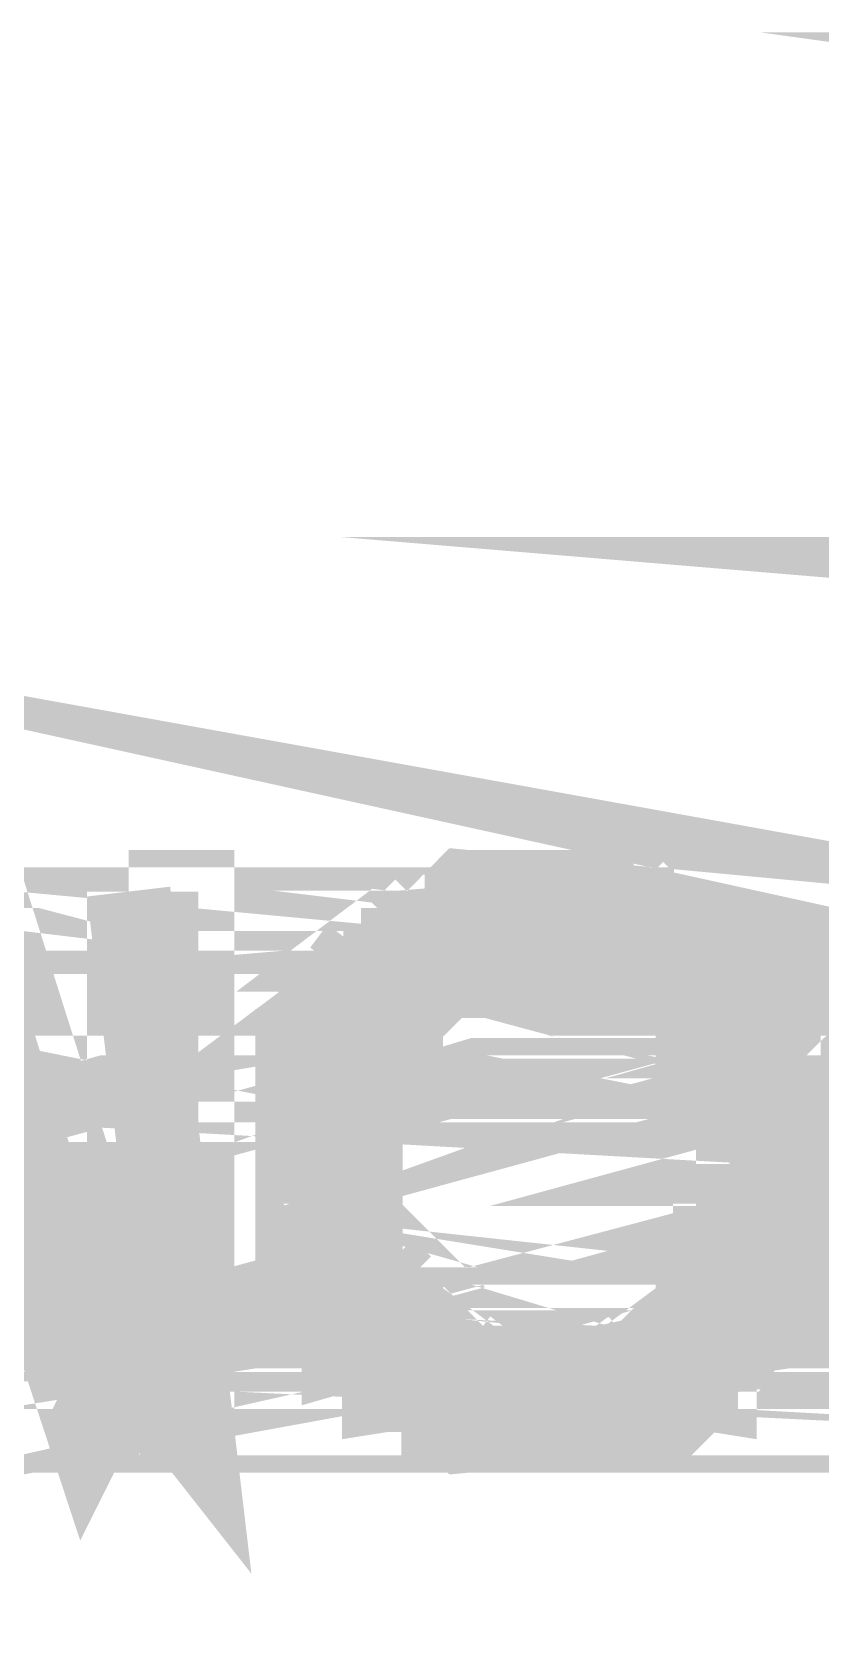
# Model space of a CAD drawing. Header units: inches. Extents: x -524 to 1067, y -71 to 1110.
# Drawn here: x 671.82 to 680.57, y 239.27 to 257.15 of the extents above; entities that cross this region are included whole.
import ezdxf

# ---------------------------------------------------------------- set-up
doc = ezdxf.new("R2010")
doc.units = ezdxf.units.IN
doc.header["$MEASUREMENT"] = 0
doc.layers.add('H', color=7, linetype='Continuous')
doc.layers.add('P', color=7, linetype='Continuous')

msp = doc.modelspace()

# ---------------------------------------------------------------- hatches: boundary and pattern name
at = {"layer": 'H', "linetype": 'Continuous'}
for points in [[(671.0877572558857, 245.7393530290453), (671.0877572558857, 246.1882830892585), (670.8322686037316, 246.4474215793002), (670.8322686037316, 246.6408629873594), (671.3468957459272, 247.6080700276558), (672.9564742544958, 242.5201960119079), (672.5075441942829, 241.5529889716114), (671.0877572558857, 245.7393530290453)], [(672.5075441942829, 241.5529889716114), (672.9564742544958, 242.5201960119079), (672.9564742544958, 247.6080700276558), (673.6645428047507, 241.5529889716114), (672.5075441942829, 241.5529889716114)], [(673.6645428047507, 241.5529889716114), (672.9564742544958, 247.6080700276558), (673.6645428047507, 247.6080700276558), (673.6645428047507, 241.5529889716114)], [(676.4347697616752, 247.3489315376142), (676.6245613318465, 247.6080700276558), (678.4932783304571, 247.6080700276558), (678.7524168204986, 247.3489315376142), (676.4347697616752, 247.3489315376142)], [(675.9821898635741, 247.155490129555), (676.1756312716336, 247.3489315376142), (678.9422083906702, 247.3489315376142), (679.2013468807118, 247.155490129555), (675.9821898635741, 247.155490129555)], [(675.533259803361, 246.9000014774012), (675.7230513735326, 247.155490129555), (677.591768372143, 247.155490129555), (677.3326298821012, 246.9000014774012), (675.533259803361, 246.9000014774012)], [(677.8509068621845, 246.9000014774012), (677.591768372143, 247.155490129555), (679.4604853707535, 246.9000014774012), (677.8509068621845, 246.9000014774012)], [(679.4604853707535, 246.9000014774012), (677.591768372143, 247.155490129555), (679.4604853707535, 247.155490129555), (679.4604853707535, 246.9000014774012)], [(675.2741213133195, 246.4474215793002), (675.2741213133195, 246.6408629873594), (675.533259803361, 246.9000014774012), (676.6245613318465, 246.9000014774012), (676.4347697616752, 246.6408629873594), (675.2741213133195, 246.4474215793002)], [(678.9422083906702, 246.4474215793002), (678.5589754124394, 246.8343043954187), (678.2998369223978, 246.9000014774012), (678.4932783304571, 246.9000014774012), (679.6502769409249, 246.6408629873594), (679.9094154309666, 246.6408629873594), (679.9094154309666, 246.4474215793002), (678.9422083906702, 246.4474215793002)], [(679.6502769409249, 246.6408629873594), (678.2998369223978, 246.9000014774012), (679.6502769409249, 246.9000014774012), (679.6502769409249, 246.6408629873594)], [(675.2741213133195, 246.4474215793002), (676.4347697616752, 246.6408629873594), (676.1756312716336, 246.4474215793002), (675.2741213133195, 246.4474215793002)], [(675.0149828232777, 246.1882830892585), (675.2741213133195, 246.4474215793002), (676.1756312716336, 246.4474215793002), (675.9821898635741, 246.1882830892585), (675.0149828232777, 246.1882830892585)], [(679.2013468807118, 246.1882830892585), (678.9422083906702, 246.4474215793002), (679.9094154309666, 246.4474215793002), (679.2013468807118, 246.1882830892585)], [(679.2013468807118, 246.1882830892585), (679.9094154309666, 246.4474215793002), (680.1685539210082, 246.1882830892585), (679.2013468807118, 246.1882830892585)], [(675.0149828232777, 245.9984915190871), (675.0149828232777, 246.1882830892585), (675.9821898635741, 246.1882830892585), (675.9821898635741, 245.9984915190871), (675.7230513735326, 245.9984915190871), (675.7230513735326, 245.4802145390038), (675.533259803361, 245.2904229688323), (675.533259803361, 243.8706360304349), (675.7230513735326, 243.6808444602636), (674.8251912531066, 243.4217059702218), (674.8251912531066, 245.7393530290453), (675.0149828232777, 245.9984915190871)], [(680.3583454911795, 245.7393530290453), (679.4604853707535, 245.9984915190871), (679.2013468807118, 245.9984915190871), (679.2013468807118, 246.1882830892585), (680.1685539210082, 246.1882830892585), (680.1685539210082, 245.9984915190871), (680.3583454911795, 245.7393530290453)], [(679.4604853707535, 245.4802145390038), (679.4604853707535, 245.9984915190871), (680.3583454911795, 245.7393530290453), (680.3583454911795, 245.2904229688323), (679.6502769409249, 245.0312844787908), (679.6502769409249, 245.2904229688323), (679.4604853707535, 245.4802145390038)], [(679.6502769409249, 243.8706360304349), (679.6502769409249, 245.0312844787908), (680.3583454911795, 245.2904229688323), (680.3583454911795, 243.4217059702218), (680.1685539210082, 243.4217059702218), (680.1685539210082, 242.9727759100088), (679.9094154309666, 242.7136374199671), (679.2013468807118, 242.9727759100088), (679.2013468807118, 243.2282645621626), (679.4604853707535, 243.2282645621626), (679.4604853707535, 243.8706360304349), (679.6502769409249, 243.8706360304349)], [(675.0149828232777, 243.2282645621626), (674.8251912531066, 243.4217059702218), (675.7230513735326, 243.6808444602636), (675.7230513735326, 243.4217059702218), (675.9821898635741, 243.2282645621626), (675.9821898635741, 242.9727759100088), (675.0149828232777, 243.2282645621626)], [(675.0149828232777, 242.9727759100088), (675.0149828232777, 243.2282645621626), (675.9821898635741, 242.9727759100088), (675.0149828232777, 242.9727759100088)], [(675.2741213133195, 242.7136374199671), (675.0149828232777, 242.9727759100088), (675.9821898635741, 242.9727759100088), (676.1756312716336, 242.7136374199671), (675.2741213133195, 242.5201960119079), (675.2741213133195, 242.7136374199671)], [(678.7524168204986, 242.5201960119079), (679.2013468807118, 242.9727759100088), (679.9094154309666, 242.7136374199671), (679.6502769409249, 242.5201960119079), (678.7524168204986, 242.5201960119079)], [(675.533259803361, 242.264707359754), (675.533259803361, 242.5201960119079), (675.2741213133195, 242.5201960119079), (676.1756312716336, 242.7136374199671), (676.4347697616752, 242.5201960119079), (676.6245613318465, 242.5201960119079), (675.533259803361, 242.264707359754)], [(675.533259803361, 242.264707359754), (676.6245613318465, 242.5201960119079), (676.8836998218883, 242.264707359754), (675.533259803361, 242.264707359754)], [(678.2998369223978, 242.264707359754), (679.6502769409249, 242.5201960119079), (679.6502769409249, 242.264707359754), (678.2998369223978, 242.264707359754)], [(678.2998369223978, 242.264707359754), (678.4932783304571, 242.5201960119079), (679.6502769409249, 242.5201960119079), (678.2998369223978, 242.264707359754)], [(675.9821898635741, 241.8121274616531), (675.9821898635741, 242.0055688697124), (675.7230513735326, 242.0055688697124), (677.591768372143, 242.264707359754), (679.4604853707535, 242.0055688697124), (679.2013468807118, 242.0055688697124), (678.9422083906702, 241.8121274616531), (675.9821898635741, 241.8121274616531)], [(675.7230513735326, 242.0055688697124), (675.7230513735326, 242.264707359754), (677.591768372143, 242.264707359754), (675.7230513735326, 242.0055688697124)], [(679.4604853707535, 242.0055688697124), (677.591768372143, 242.264707359754), (677.8509068621845, 242.264707359754), (679.4604853707535, 242.0055688697124)], [(679.4604853707535, 242.0055688697124), (677.8509068621845, 242.264707359754), (679.4604853707535, 242.264707359754), (679.4604853707535, 242.0055688697124)], [(676.6245613318465, 241.5529889716114), (676.4347697616752, 241.8121274616531), (678.7524168204986, 241.8121274616531), (678.4932783304571, 241.5529889716114), (676.6245613318465, 241.5529889716114)]]:
    msp.add_hatch(color=256, dxfattribs=at).paths.add_polyline_path(points)

# ---------------------------------------------------------------- linework, layer by layer
at = {"layer": 'P', "const_width": 0.927058823529412}
for points in [[(688.4719351160059, 256.6852168548908), (686.6032181173955, 256.6852168548908), (688.4719351160059, 256.4260783648491), (688.4719351160059, 256.6852168548908)], [(688.920865176219, 251.0827156969473), (686.3477294652416, 251.0827156969473), (688.6653765240651, 250.8892742888879)], [(672.4418471123006, 241.6186860535939), (672.8907771725135, 242.5201960119079), (671.0877572558857, 245.7393530290454), (672.4418471123006, 241.6186860535939)], [(671.0877572558857, 245.7393530290454), (671.2811986639449, 247.6080700276558), (672.8907771725135, 242.5201960119079)], [(690.7895821748293, 245.0969815607731), (689.37344507432, 244.8378430707314), (690.5304436847878, 245.0969815607731), (690.7895821748293, 245.0969815607731)], [(676.6245613318465, 247.6080700276558), (678.6867197385163, 247.4146286195966), (676.4347697616752, 247.4146286195966), (676.6245613318465, 247.6080700276558)], [(672.8907771725135, 247.6080700276558), (672.8907771725135, 242.5201960119079)], [(672.8907771725135, 242.5201960119079), (673.5988457227684, 241.6186860535939), (672.8907771725135, 247.6080700276558)], [(673.5988457227684, 241.6186860535939), (672.8907771725135, 247.6080700276558)], [(672.8907771725135, 247.6080700276558), (673.5988457227684, 247.6080700276558), (673.5988457227684, 241.6186860535939)], [(683.128572448104, 247.6080700276558), (685.1870810168859, 247.4146286195966), (682.8694339580622, 247.4146286195966), (683.128572448104, 247.6080700276558)], [(676.8836998218883, 247.6080700276558), (678.4932783304571, 247.6080700276558), (676.6245613318465, 247.6080700276558), (676.8836998218883, 247.6080700276558)], [(678.4932783304571, 247.6080700276558), (676.6245613318465, 247.6080700276558), (678.4932783304571, 247.6080700276558), (678.4932783304571, 247.6080700276558), (676.6245613318465, 247.6080700276558), (678.4932783304571, 247.6080700276558)], [(676.6245613318465, 247.6080700276558), (676.6245613318465, 247.6080700276558), (678.4932783304571, 247.6080700276558)], [(676.6245613318465, 247.6080700276558), (678.6867197385163, 247.4146286195966), (678.4932783304571, 247.6080700276558)], [(677.0771412299475, 247.6080700276558), (678.2341398404153, 247.6080700276558), (676.8836998218883, 247.6080700276558), (677.0771412299475, 247.6080700276558)], [(678.2341398404153, 247.6080700276558), (676.8836998218883, 247.6080700276558), (678.4932783304571, 247.6080700276558), (678.2341398404153, 247.6080700276558)], [(677.7852097802024, 247.6080700276558), (677.0771412299475, 247.6080700276558), (677.3326298821012, 247.6080700276558)], [(677.7852097802024, 247.6080700276558), (677.0771412299475, 247.6080700276558), (678.0406984323561, 247.6080700276558), (677.7852097802024, 247.6080700276558)], [(677.0771412299475, 247.6080700276558), (678.0406984323561, 247.6080700276558), (677.0771412299475, 247.6080700276558), (677.0771412299475, 247.6080700276558), (678.0406984323561, 247.6080700276558)], [(677.0771412299475, 247.6080700276558), (678.2341398404153, 247.6080700276558), (678.0406984323561, 247.6080700276558)], [(677.591768372143, 247.6080700276558), (677.7852097802024, 247.6080700276558), (677.591768372143, 247.6080700276558), (677.3326298821012, 247.6080700276558), (677.591768372143, 247.6080700276558)], [(677.7852097802024, 247.6080700276558), (677.3326298821012, 247.6080700276558), (677.7852097802024, 247.6080700276558), (677.7852097802024, 247.6080700276558), (677.3326298821012, 247.6080700276558)], [(678.9422083906702, 247.4146286195966), (675.9164927815918, 247.155490129555), (679.2013468807118, 247.155490129555)], [(676.1756312716336, 247.4146286195966), (678.9422083906702, 247.4146286195966), (676.1756312716336, 247.4146286195966), (678.9422083906702, 247.4146286195966), (675.9164927815918, 247.155490129555)], [(685.4462195069277, 247.4146286195966), (682.4205038978494, 247.155490129555), (685.639660914987, 247.155490129555), (685.4462195069277, 247.4146286195966)], [(682.675992550003, 247.4146286195966), (685.4462195069277, 247.4146286195966), (682.4205038978494, 247.155490129555), (682.675992550003, 247.4146286195966)], [(675.9164927815918, 247.155490129555), (676.1756312716336, 247.4146286195966)], [(676.1756312716336, 247.4146286195966), (678.9422083906702, 247.4146286195966), (676.1756312716336, 247.4146286195966), (678.9422083906702, 247.4146286195966), (678.9422083906702, 247.4146286195966), (676.1756312716336, 247.4146286195966)], [(678.6867197385163, 247.4146286195966), (676.1756312716336, 247.4146286195966)], [(676.1756312716336, 247.4146286195966), (676.4347697616752, 247.4146286195966)], [(678.6867197385163, 247.4146286195966), (676.1756312716336, 247.4146286195966)], [(676.1756312716336, 247.4146286195966), (678.9422083906702, 247.4146286195966), (678.6867197385163, 247.4146286195966)], [(678.6867197385163, 247.4146286195966), (676.4347697616752, 247.4146286195966), (678.6867197385163, 247.4146286195966), (678.6867197385163, 247.4146286195966), (676.4347697616752, 247.4146286195966)], [(679.2013468807118, 247.155490129555), (678.9422083906702, 247.4146286195966)], [(677.3326298821012, 246.9620487214957), (675.7230513735326, 247.155490129555), (675.4675627213787, 246.9620487214957), (677.3326298821012, 246.9620487214957)], [(684.0300824064179, 247.155490129555), (683.8366409983587, 246.9620487214957), (682.2270624897901, 247.155490129555), (684.0300824064179, 247.155490129555)], [(677.591768372143, 247.155490129555), (675.7230513735326, 247.155490129555)], [(675.7230513735326, 247.155490129555), (677.591768372143, 247.155490129555)], [(677.591768372143, 247.155490129555), (675.7230513735326, 247.155490129555)], [(675.7230513735326, 247.155490129555), (679.394788288771, 247.155490129555)], [(679.2013468807118, 247.155490129555), (675.7230513735326, 247.155490129555), (679.2013468807118, 247.155490129555)], [(679.394788288771, 247.155490129555), (675.7230513735326, 247.155490129555), (675.7230513735326, 247.155490129555)], [(675.7230513735326, 247.155490129555), (679.394788288771, 247.155490129555)], [(675.9164927815918, 247.155490129555), (679.2013468807118, 247.155490129555), (675.7230513735326, 247.155490129555), (675.9164927815918, 247.155490129555)], [(677.591768372143, 247.155490129555), (677.3326298821012, 246.9620487214957), (675.7230513735326, 247.155490129555)], [(675.7230513735326, 247.155490129555), (677.591768372143, 247.155490129555)], [(677.591768372143, 247.155490129555), (677.7852097802024, 246.9620487214957), (679.394788288771, 246.9620487214957)], [(679.394788288771, 246.9620487214957), (677.591768372143, 247.155490129555)], [(679.394788288771, 247.155490129555), (677.591768372143, 247.155490129555)], [(679.394788288771, 247.155490129555), (677.591768372143, 247.155490129555)], [(677.591768372143, 247.155490129555), (679.394788288771, 246.9620487214957)], [(679.394788288771, 246.9620487214957), (679.394788288771, 247.155490129555)], [(676.6245613318465, 246.9620487214957), (675.4675627213787, 246.9620487214957), (676.6245613318465, 246.9620487214957), (675.4675627213787, 246.9620487214957), (676.4347697616752, 246.7065600693419)], [(675.4675627213787, 246.9620487214957), (676.4347697616752, 246.7065600693419), (675.2741213133195, 246.7065600693419)], [(675.2741213133195, 246.7065600693419), (675.4675627213787, 246.9620487214957)], [(676.8836998218883, 246.9620487214957), (675.4675627213787, 246.9620487214957), (676.8836998218883, 246.9620487214957)], [(676.6245613318465, 246.9620487214957), (675.4675627213787, 246.9620487214957), (675.4675627213787, 246.9620487214957), (676.6245613318465, 246.9620487214957)], [(676.8836998218883, 246.9620487214957), (675.4675627213787, 246.9620487214957), (677.0771412299475, 246.9620487214957), (676.8836998218883, 246.9620487214957)], [(675.4675627213787, 246.9620487214957), (677.0771412299475, 246.9620487214957), (677.0771412299475, 246.9620487214957)], [(677.0771412299475, 246.9620487214957), (675.4675627213787, 246.9620487214957)], [(677.3326298821012, 246.9620487214957), (675.4675627213787, 246.9620487214957), (677.3326298821012, 246.9620487214957)], [(678.6867197385163, 246.7065600693419), (679.6502769409249, 246.7065600693419), (678.4932783304571, 246.9620487214957)], [(676.4347697616752, 246.7065600693419), (676.6245613318465, 246.9620487214957)], [(677.7852097802024, 246.9620487214957), (679.394788288771, 246.9620487214957), (677.7852097802024, 246.9620487214957), (679.394788288771, 246.9620487214957), (678.0406984323561, 246.9620487214957), (677.7852097802024, 246.9620487214957)], [(678.0406984323561, 246.9620487214957), (679.6502769409249, 246.9620487214957)], [(679.6502769409249, 246.9620487214957), (678.0406984323561, 246.9620487214957)], [(679.394788288771, 246.9620487214957), (678.0406984323561, 246.9620487214957), (679.6502769409249, 246.9620487214957), (679.394788288771, 246.9620487214957)], [(679.6502769409249, 246.7065600693419), (678.4932783304571, 246.9620487214957), (678.2341398404153, 246.9620487214957)], [(678.2341398404153, 246.9620487214957), (679.6502769409249, 246.7065600693419)], [(678.2341398404153, 246.9620487214957), (679.6502769409249, 246.9620487214957), (678.2341398404153, 246.9620487214957), (678.2341398404153, 246.9620487214957), (679.6502769409249, 246.9620487214957)], [(678.2341398404153, 246.9620487214957), (679.6502769409249, 246.7065600693419)], [(678.4932783304571, 246.9620487214957), (678.6867197385163, 246.7065600693419)], [(683.128572448104, 246.9620487214957), (681.9679239997486, 246.9620487214957), (683.128572448104, 246.9620487214957), (681.9679239997486, 246.9620487214957), (682.8694339580622, 246.7065600693419)], [(679.6502769409249, 246.7065600693419), (679.6502769409249, 246.9620487214957)], [(681.9679239997486, 246.9620487214957), (682.8694339580622, 246.7065600693419), (681.7124353475945, 246.7065600693419), (681.9679239997486, 246.9620487214957)], [(686.1542880571824, 246.7065600693419), (684.9936396088265, 246.9620487214957), (684.7381509566728, 246.9620487214957), (686.1542880571824, 246.7065600693419)], [(676.4347697616752, 246.7065600693419), (676.1756312716336, 246.4474215793002), (675.2741213133195, 246.4474215793002)], [(675.2741213133195, 246.4474215793002), (676.4347697616752, 246.7065600693419)], [(676.4347697616752, 246.7065600693419), (675.2741213133195, 246.7065600693419), (676.4347697616752, 246.7065600693419), (676.4347697616752, 246.7065600693419), (675.2741213133195, 246.7065600693419)], [(676.4347697616752, 246.7065600693419), (675.2741213133195, 246.4474215793002)], [(675.2741213133195, 246.4474215793002), (675.2741213133195, 246.7065600693419)], [(679.8437183489843, 246.4474215793002), (678.6867197385163, 246.7065600693419)], [(678.6867197385163, 246.7065600693419), (678.9422083906702, 246.4474215793002)], [(679.8437183489843, 246.4474215793002), (678.6867197385163, 246.7065600693419)], [(678.6867197385163, 246.7065600693419), (679.8437183489843, 246.7065600693419), (679.8437183489843, 246.4474215793002)], [(678.6867197385163, 246.7065600693419), (679.8437183489843, 246.7065600693419), (678.6867197385163, 246.7065600693419), (678.6867197385163, 246.7065600693419), (679.8437183489843, 246.7065600693419)], [(678.6867197385163, 246.7065600693419), (679.6502769409249, 246.7065600693419), (679.8437183489843, 246.7065600693419)], [(676.1756312716336, 246.4474215793002), (675.0149828232777, 246.2539801712409), (675.2741213133195, 246.4474215793002)], [(676.1756312716336, 246.4474215793002), (675.0149828232777, 246.2539801712409)], [(676.1756312716336, 246.4474215793002), (675.2741213133195, 246.4474215793002), (676.1756312716336, 246.4474215793002), (675.2741213133195, 246.4474215793002), (676.1756312716336, 246.4474215793002), (676.1756312716336, 246.4474215793002), (675.2741213133195, 246.4474215793002)], [(676.1756312716336, 246.4474215793002), (675.2741213133195, 246.4474215793002), (675.2741213133195, 246.4474215793002), (676.1756312716336, 246.4474215793002)], [(675.9164927815918, 246.2539801712409), (676.1756312716336, 246.4474215793002)], [(680.1028568390259, 246.2539801712409), (679.2013468807118, 246.2539801712409), (679.8437183489843, 246.4474215793002)], [(678.9422083906702, 246.4474215793002), (679.8437183489843, 246.4474215793002), (678.9422083906702, 246.4474215793002), (679.8437183489843, 246.4474215793002), (679.2013468807118, 246.2539801712409)], [(679.2013468807118, 246.2539801712409), (678.9422083906702, 246.4474215793002)], [(678.9422083906702, 246.4474215793002), (679.8437183489843, 246.4474215793002), (678.9422083906702, 246.4474215793002), (679.8437183489843, 246.4474215793002), (679.8437183489843, 246.4474215793002), (678.9422083906702, 246.4474215793002)], [(678.9422083906702, 246.4474215793002), (679.8437183489843, 246.4474215793002)], [(679.8437183489843, 246.4474215793002), (680.1028568390259, 246.2539801712409)], [(675.9164927815918, 246.2539801712409), (675.0149828232777, 245.9984915190871), (675.9164927815918, 245.9984915190871), (675.9164927815918, 246.2539801712409)], [(675.0149828232777, 246.2539801712409), (675.9164927815918, 246.2539801712409), (675.0149828232777, 246.2539801712409), (675.9164927815918, 246.2539801712409), (675.0149828232777, 245.9984915190871), (675.0149828232777, 246.2539801712409)], [(675.0149828232777, 246.2539801712409), (675.9164927815918, 246.2539801712409)], [(675.0149828232777, 246.2539801712409), (675.9164927815918, 246.2539801712409), (675.9164927815918, 246.2539801712409), (675.0149828232777, 246.2539801712409)], [(680.1028568390259, 246.2539801712409), (679.2013468807118, 246.2539801712409), (680.1028568390259, 246.2539801712409), (679.2013468807118, 246.2539801712409), (680.1028568390259, 245.9984915190871), (680.1028568390259, 246.2539801712409)], [(679.2013468807118, 246.2539801712409), (680.1028568390259, 245.9984915190871), (679.2013468807118, 245.9984915190871), (679.2013468807118, 246.2539801712409)], [(682.4205038978494, 246.2539801712409), (681.5189939395352, 245.9984915190871), (682.4205038978494, 245.9984915190871), (682.4205038978494, 246.2539801712409)], [(680.1028568390259, 246.2539801712409), (679.2013468807118, 246.2539801712409), (679.2013468807118, 246.2539801712409), (680.1028568390259, 246.2539801712409)], [(681.5189939395352, 246.2539801712409), (682.4205038978494, 246.2539801712409), (681.5189939395352, 246.2539801712409), (682.4205038978494, 246.2539801712409), (681.5189939395352, 245.9984915190871), (681.5189939395352, 246.2539801712409)], [(675.7230513735326, 245.9984915190871), (674.7594941711241, 245.7393530290454), (675.7230513735326, 245.7393530290454), (675.7230513735326, 245.9984915190871)], [(675.0149828232777, 245.9984915190871), (675.7230513735326, 245.9984915190871), (674.7594941711241, 245.7393530290454)], [(674.7594941711241, 245.7393530290454), (675.0149828232777, 245.9984915190871)], [(675.0149828232777, 245.9984915190871), (675.9164927815918, 245.9984915190871), (675.0149828232777, 245.9984915190871), (675.0149828232777, 245.9984915190871), (675.9164927815918, 245.9984915190871)], [(675.0149828232777, 245.9984915190871), (675.7230513735326, 245.9984915190871), (675.9164927815918, 245.9984915190871)], [(680.1028568390259, 245.9984915190871), (679.394788288771, 245.9984915190871), (680.3583454911795, 245.7393530290454)], [(682.2270624897901, 245.9984915190871), (681.2598554494937, 245.7393530290454), (682.2270624897901, 245.7393530290454), (682.2270624897901, 245.9984915190871)], [(681.5189939395352, 245.9984915190871), (682.2270624897901, 245.9984915190871), (681.2598554494937, 245.7393530290454)], [(680.1028568390259, 245.9984915190871), (679.2013468807118, 245.9984915190871), (680.1028568390259, 245.9984915190871), (680.1028568390259, 245.9984915190871), (679.2013468807118, 245.9984915190871)], [(680.1028568390259, 245.9984915190871), (679.394788288771, 245.9984915190871), (679.2013468807118, 245.9984915190871)], [(679.394788288771, 245.9984915190871), (680.3583454911795, 245.7393530290454), (679.394788288771, 245.9984915190871)], [(680.3583454911795, 245.7393530290454), (680.1028568390259, 245.9984915190871)], [(672.8907771725135, 242.5201960119079), (671.0877572558857, 245.7393530290454)], [(674.7594941711241, 245.7393530290454), (675.7230513735326, 245.5459116209861), (674.7594941711241, 245.5459116209861), (674.7594941711241, 245.7393530290454)], [(674.7594941711241, 245.7393530290454), (675.7230513735326, 245.7393530290454), (674.7594941711241, 245.7393530290454), (674.7594941711241, 245.7393530290454), (675.7230513735326, 245.7393530290454)], [(674.7594941711241, 245.7393530290454), (675.7230513735326, 245.5459116209861), (675.7230513735326, 245.7393530290454)], [(680.3583454911795, 245.7393530290454), (679.394788288771, 245.5459116209861), (680.3583454911795, 245.5459116209861), (680.3583454911795, 245.7393530290454)], [(679.394788288771, 245.7393530290454), (680.3583454911795, 245.7393530290454), (679.394788288771, 245.5459116209861), (679.394788288771, 245.7393530290454)], [(681.2598554494937, 245.7393530290454), (682.2270624897901, 245.5459116209861), (681.2598554494937, 245.5459116209861), (681.2598554494937, 245.7393530290454)], [(675.7230513735326, 245.5459116209861), (674.7594941711241, 245.5459116209861), (675.7230513735326, 245.5459116209861), (675.7230513735326, 245.5459116209861), (674.7594941711241, 245.5459116209861)], [(675.7230513735326, 245.5459116209861), (674.7594941711241, 245.2904229688323), (674.7594941711241, 245.5459116209861)], [(675.7230513735326, 245.5459116209861), (674.7594941711241, 245.2904229688323)], [(675.4675627213787, 245.2904229688323), (675.7230513735326, 245.5459116209861)], [(680.3583454911795, 245.5459116209861), (679.6502769409249, 245.2904229688323), (680.3583454911795, 245.2904229688323)], [(682.2270624897901, 245.5459116209861), (681.2598554494937, 245.2904229688323), (681.9679239997486, 245.2904229688323), (682.2270624897901, 245.5459116209861)], [(679.394788288771, 245.5459116209861), (680.3583454911795, 245.5459116209861), (679.394788288771, 245.5459116209861), (679.394788288771, 245.5459116209861), (680.3583454911795, 245.5459116209861), (679.394788288771, 245.5459116209861)], [(680.3583454911795, 245.5459116209861), (680.3583454911795, 245.5459116209861), (679.394788288771, 245.5459116209861)], [(679.6502769409249, 245.2904229688323), (679.394788288771, 245.5459116209861)], [(680.3583454911795, 245.5459116209861), (679.6502769409249, 245.2904229688323)], [(680.3583454911795, 245.2904229688323), (680.3583454911795, 245.5459116209861)], [(674.7594941711241, 245.2904229688323), (675.4675627213787, 245.2904229688323), (674.7594941711241, 245.0969815607731)], [(674.7594941711241, 245.2904229688323), (675.4675627213787, 245.2904229688323)], [(674.7594941711241, 245.0969815607731), (674.7594941711241, 245.2904229688323)], [(675.4675627213787, 245.2904229688323), (674.7594941711241, 245.0969815607731)], [(674.7594941711241, 245.0969815607731), (675.4675627213787, 245.0969815607731), (675.4675627213787, 245.2904229688323)], [(679.6502769409249, 245.2904229688323), (680.3583454911795, 245.2904229688323), (679.6502769409249, 245.0969815607731)], [(680.3583454911795, 245.2904229688323), (679.6502769409249, 245.0969815607731), (680.3583454911795, 245.2904229688323)], [(679.6502769409249, 245.0969815607731), (679.6502769409249, 245.2904229688323)], [(674.7594941711241, 245.0969815607731), (675.4675627213787, 245.0969815607731), (674.7594941711241, 245.0969815607731), (674.7594941711241, 245.0969815607731), (675.4675627213787, 245.0969815607731), (674.7594941711241, 245.0969815607731)], [(675.4675627213787, 245.0969815607731), (675.4675627213787, 245.0969815607731), (674.7594941711241, 245.0969815607731)], [(675.4675627213787, 245.0969815607731), (674.7594941711241, 244.8378430707314)], [(674.7594941711241, 244.8378430707314), (674.7594941711241, 245.0969815607731)], [(675.4675627213787, 245.0969815607731), (674.7594941711241, 244.8378430707314)], [(674.7594941711241, 244.8378430707314), (675.4675627213787, 244.8378430707314), (675.4675627213787, 245.0969815607731)], [(680.3583454911795, 245.0969815607731), (679.6502769409249, 245.0969815607731)], [(679.6502769409249, 245.0969815607731), (680.3583454911795, 244.8378430707314), (680.3583454911795, 245.0969815607731)], [(679.6502769409249, 245.0969815607731), (680.3583454911795, 244.8378430707314)], [(679.6502769409249, 244.8378430707314), (679.6502769409249, 245.0969815607731)], [(675.4675627213787, 244.8378430707314), (674.7594941711241, 244.5823544185776), (675.4675627213787, 244.5823544185776)], [(674.7594941711241, 244.8378430707314), (675.4675627213787, 244.8378430707314)], [(675.4675627213787, 244.8378430707314), (674.7594941711241, 244.5823544185776)], [(674.7594941711241, 244.5823544185776), (674.7594941711241, 244.8378430707314)], [(675.4675627213787, 244.5823544185776), (675.4675627213787, 244.8378430707314)], [(680.3583454911795, 244.8378430707314), (679.6502769409249, 244.8378430707314)], [(680.3583454911795, 244.8378430707314), (679.6502769409249, 244.8378430707314), (680.3583454911795, 244.8378430707314), (680.3583454911795, 244.8378430707314), (679.6502769409249, 244.8378430707314), (680.3583454911795, 244.8378430707314)], [(679.6502769409249, 244.8378430707314), (679.6502769409249, 244.8378430707314), (680.3583454911795, 244.8378430707314)], [(679.6502769409249, 244.8378430707314), (680.3583454911795, 244.5823544185776)], [(679.6502769409249, 244.8378430707314), (680.3583454911795, 244.5823544185776)], [(680.3583454911795, 244.5823544185776), (679.6502769409249, 244.5823544185776), (679.6502769409249, 244.8378430707314)], [(680.3583454911795, 244.5823544185776), (680.3583454911795, 244.8378430707314)], [(691.6910921331435, 244.3889130105184), (688.2127966259641, 244.5823544185776), (688.4719351160059, 244.5823544185776), (691.6910921331435, 244.3889130105184)], [(674.7594941711241, 244.5823544185776), (675.4675627213787, 244.5823544185776), (674.7594941711241, 244.3889130105184)], [(674.7594941711241, 244.3889130105184), (674.7594941711241, 244.5823544185776)], [(675.4675627213787, 244.5823544185776), (674.7594941711241, 244.3889130105184)], [(674.7594941711241, 244.3889130105184), (675.4675627213787, 244.3889130105184), (675.4675627213787, 244.5823544185776)], [(679.6502769409249, 244.5823544185776), (680.3583454911795, 244.5823544185776), (679.6502769409249, 244.3889130105184)], [(680.3583454911795, 244.5823544185776), (679.6502769409249, 244.5823544185776)], [(679.6502769409249, 244.5823544185776), (680.3583454911795, 244.5823544185776)], [(679.6502769409249, 244.3889130105184), (679.6502769409249, 244.5823544185776)], [(680.3583454911795, 244.5823544185776), (679.6502769409249, 244.3889130105184)], [(679.6502769409249, 244.3889130105184), (680.3583454911795, 244.3889130105184), (680.3583454911795, 244.5823544185776)], [(680.3583454911795, 244.5823544185776), (680.3583454911795, 244.5823544185776)], [(674.7594941711241, 244.3889130105184), (675.4675627213787, 244.3889130105184), (674.7594941711241, 244.3889130105184), (674.7594941711241, 244.3889130105184), (675.4675627213787, 244.3889130105184), (674.7594941711241, 244.3889130105184)], [(675.4675627213787, 244.3889130105184), (675.4675627213787, 244.3889130105184), (674.7594941711241, 244.3889130105184)], [(675.4675627213787, 244.3889130105184), (674.7594941711241, 244.1297745204767)], [(674.7594941711241, 244.1297745204767), (674.7594941711241, 244.3889130105184)], [(675.4675627213787, 244.3889130105184), (674.7594941711241, 244.1297745204767)], [(674.7594941711241, 244.1297745204767), (675.4675627213787, 244.1297745204767), (675.4675627213787, 244.3889130105184)], [(679.6502769409249, 244.3889130105184), (680.3583454911795, 244.3889130105184)], [(680.3583454911795, 244.3889130105184), (679.6502769409249, 244.1297745204767)], [(679.6502769409249, 244.1297745204767), (679.6502769409249, 244.3889130105184)], [(680.3583454911795, 244.3889130105184), (679.6502769409249, 244.1297745204767)], [(679.6502769409249, 244.1297745204767), (680.3583454911795, 244.1297745204767), (680.3583454911795, 244.3889130105184)], [(674.7594941711241, 244.1297745204767), (675.4675627213787, 244.1297745204767)], [(675.4675627213787, 244.1297745204767), (674.7594941711241, 243.9363331124174)], [(674.7594941711241, 243.9363331124174), (674.7594941711241, 244.1297745204767)], [(675.4675627213787, 244.1297745204767), (674.7594941711241, 243.9363331124174)], [(674.7594941711241, 243.9363331124174), (675.4675627213787, 243.9363331124174), (675.4675627213787, 244.1297745204767)], [(679.6502769409249, 244.1297745204767), (680.3583454911795, 244.1297745204767)], [(680.3583454911795, 244.1297745204767), (679.6502769409249, 243.9363331124174)], [(679.6502769409249, 243.9363331124174), (679.6502769409249, 244.1297745204767)], [(680.3583454911795, 244.1297745204767), (679.6502769409249, 243.9363331124174)], [(679.6502769409249, 243.9363331124174), (680.3583454911795, 243.9363331124174), (680.3583454911795, 244.1297745204767)], [(674.7594941711241, 243.9363331124174), (675.4675627213787, 243.9363331124174)], [(675.4675627213787, 243.9363331124174), (674.7594941711241, 243.6808444602636)], [(674.7594941711241, 243.6808444602636), (674.7594941711241, 243.9363331124174)], [(675.4675627213787, 243.9363331124174), (674.7594941711241, 243.6808444602636)], [(674.7594941711241, 243.6808444602636), (675.7230513735326, 243.6808444602636), (675.4675627213787, 243.9363331124174)], [(680.3583454911795, 243.9363331124174), (679.394788288771, 243.6808444602636), (680.3583454911795, 243.6808444602636), (680.3583454911795, 243.9363331124174)], [(679.6502769409249, 243.9363331124174), (680.3583454911795, 243.9363331124174), (679.394788288771, 243.9363331124174)], [(679.394788288771, 243.9363331124174), (679.6502769409249, 243.9363331124174)], [(680.3583454911795, 243.9363331124174), (679.394788288771, 243.9363331124174), (680.3583454911795, 243.9363331124174), (680.3583454911795, 243.9363331124174), (679.394788288771, 243.9363331124174)], [(680.3583454911795, 243.9363331124174), (679.394788288771, 243.6808444602636), (679.394788288771, 243.9363331124174)], [(675.7230513735326, 243.6808444602636), (674.7594941711241, 243.4217059702219), (675.7230513735326, 243.6808444602636)], [(674.7594941711241, 243.6808444602636), (675.7230513735326, 243.6808444602636), (674.7594941711241, 243.6808444602636), (674.7594941711241, 243.6808444602636), (675.7230513735326, 243.6808444602636), (674.7594941711241, 243.6808444602636)], [(675.7230513735326, 243.6808444602636), (675.7230513735326, 243.6808444602636), (674.7594941711241, 243.6808444602636)], [(675.7230513735326, 243.6808444602636), (674.7594941711241, 243.4217059702219), (674.7594941711241, 243.6808444602636)], [(680.3583454911795, 243.6808444602636), (679.394788288771, 243.4217059702219), (680.3583454911795, 243.4217059702219), (680.3583454911795, 243.6808444602636)], [(679.394788288771, 243.6808444602636), (680.3583454911795, 243.6808444602636), (679.394788288771, 243.4217059702219), (679.394788288771, 243.6808444602636)], [(688.2127966259641, 242.0712659516948), (692.3991606833981, 241.6186860535939), (688.023005055793, 242.3267546038486), (688.2127966259641, 242.0712659516948)], [(675.7230513735326, 243.4217059702219), (675.0149828232777, 243.2282645621626), (675.9164927815918, 243.2282645621626)], [(675.7230513735326, 243.4217059702219), (674.7594941711241, 243.4217059702219), (675.7230513735326, 243.4217059702219), (675.7230513735326, 243.4217059702219), (674.7594941711241, 243.4217059702219)], [(675.0149828232777, 243.2282645621626), (674.7594941711241, 243.4217059702219)], [(675.7230513735326, 243.4217059702219), (675.0149828232777, 243.2282645621626)], [(675.9164927815918, 243.2282645621626), (675.7230513735326, 243.4217059702219)], [(679.394788288771, 243.4217059702219), (680.3583454911795, 243.4217059702219), (679.394788288771, 243.4217059702219), (679.394788288771, 243.4217059702219), (680.3583454911795, 243.4217059702219)], [(679.394788288771, 243.4217059702219), (680.1028568390259, 243.4217059702219), (680.3583454911795, 243.4217059702219)], [(679.394788288771, 243.4217059702219), (680.1028568390259, 243.4217059702219)], [(680.1028568390259, 243.4217059702219), (679.394788288771, 243.2282645621626)], [(679.394788288771, 243.2282645621626), (679.394788288771, 243.4217059702219)], [(680.1028568390259, 243.4217059702219), (679.394788288771, 243.2282645621626)], [(679.394788288771, 243.2282645621626), (680.1028568390259, 243.2282645621626), (680.1028568390259, 243.4217059702219)], [(675.0149828232777, 243.2282645621626), (675.9164927815918, 242.9727759100088), (675.0149828232777, 243.2282645621626)], [(675.0149828232777, 243.2282645621626), (675.9164927815918, 243.2282645621626)], [(675.9164927815918, 243.2282645621626), (675.0149828232777, 243.2282645621626), (675.0149828232777, 243.2282645621626), (675.9164927815918, 243.2282645621626)], [(675.0149828232777, 243.2282645621626), (675.9164927815918, 242.9727759100088), (675.9164927815918, 243.2282645621626)], [(680.1028568390259, 243.2282645621626), (679.2013468807118, 243.2282645621626), (680.1028568390259, 242.9727759100088), (680.1028568390259, 243.2282645621626)], [(679.2013468807118, 243.2282645621626), (680.1028568390259, 242.9727759100088), (679.2013468807118, 242.9727759100088), (679.2013468807118, 243.2282645621626)], [(679.394788288771, 243.2282645621626), (680.1028568390259, 243.2282645621626), (679.2013468807118, 243.2282645621626), (679.394788288771, 243.2282645621626)], [(675.9164927815918, 242.9727759100088), (675.2741213133195, 242.7793345019496), (676.1756312716336, 242.7793345019496), (675.9164927815918, 242.9727759100088)], [(675.0149828232777, 242.9727759100088), (675.9164927815918, 242.9727759100088), (675.0149828232777, 242.9727759100088), (675.9164927815918, 242.9727759100088), (675.2741213133195, 242.7793345019496), (675.0149828232777, 242.9727759100088)], [(675.0149828232777, 242.9727759100088), (675.9164927815918, 242.9727759100088), (675.9164927815918, 242.9727759100088), (675.0149828232777, 242.9727759100088)], [(679.2013468807118, 242.9727759100088), (678.9422083906702, 242.7793345019496), (679.8437183489843, 242.7793345019496), (679.2013468807118, 242.9727759100088)], [(680.1028568390259, 242.9727759100088), (679.2013468807118, 242.9727759100088), (680.1028568390259, 242.9727759100088), (680.1028568390259, 242.9727759100088), (679.2013468807118, 242.9727759100088), (680.1028568390259, 242.9727759100088)], [(679.2013468807118, 242.9727759100088), (679.2013468807118, 242.9727759100088), (680.1028568390259, 242.9727759100088)], [(679.2013468807118, 242.9727759100088), (679.8437183489843, 242.7793345019496), (680.1028568390259, 242.9727759100088)], [(676.1756312716336, 242.7793345019496), (676.4347697616752, 242.5201960119079), (675.2741213133195, 242.5201960119079), (676.1756312716336, 242.7793345019496)], [(675.2741213133195, 242.7793345019496), (676.1756312716336, 242.7793345019496), (675.2741213133195, 242.7793345019496), (675.2741213133195, 242.7793345019496), (676.1756312716336, 242.7793345019496), (675.2741213133195, 242.7793345019496)], [(676.1756312716336, 242.7793345019496), (676.1756312716336, 242.7793345019496), (675.2741213133195, 242.7793345019496)], [(676.1756312716336, 242.7793345019496), (675.2741213133195, 242.5201960119079), (675.2741213133195, 242.7793345019496)], [(682.8694339580622, 242.5201960119079), (681.7124353475945, 242.5201960119079), (682.675992550003, 242.7793345019496)], [(679.8437183489843, 242.7793345019496), (678.6867197385163, 242.5201960119079)], [(678.6867197385163, 242.5201960119079), (678.9422083906702, 242.7793345019496)], [(679.8437183489843, 242.7793345019496), (678.6867197385163, 242.5201960119079)], [(678.6867197385163, 242.5201960119079), (679.6502769409249, 242.5201960119079), (679.8437183489843, 242.7793345019496)], [(678.9422083906702, 242.7793345019496), (679.8437183489843, 242.7793345019496), (678.9422083906702, 242.7793345019496), (678.9422083906702, 242.7793345019496), (679.8437183489843, 242.7793345019496), (678.9422083906702, 242.7793345019496)], [(679.8437183489843, 242.7793345019496), (679.8437183489843, 242.7793345019496), (678.9422083906702, 242.7793345019496)], [(672.4418471123006, 241.6186860535939), (672.8907771725135, 242.5201960119079)], [(672.8907771725135, 242.5201960119079), (673.5988457227684, 241.6186860535939)], [(676.4347697616752, 242.5201960119079), (675.2741213133195, 242.5201960119079), (676.4347697616752, 242.5201960119079), (676.4347697616752, 242.5201960119079), (675.2741213133195, 242.5201960119079)], [(676.4347697616752, 242.5201960119079), (675.4675627213787, 242.5201960119079), (675.2741213133195, 242.5201960119079)], [(676.6245613318465, 242.5201960119079), (675.4675627213787, 242.3267546038486)], [(676.4347697616752, 242.5201960119079), (675.4675627213787, 242.5201960119079), (676.6245613318465, 242.5201960119079), (676.4347697616752, 242.5201960119079)], [(675.4675627213787, 242.5201960119079), (676.6245613318465, 242.5201960119079)], [(676.6245613318465, 242.5201960119079), (675.4675627213787, 242.3267546038486)], [(675.4675627213787, 242.3267546038486), (675.4675627213787, 242.5201960119079)], [(676.8836998218883, 242.3267546038486), (676.6245613318465, 242.5201960119079)], [(688.4719351160059, 241.8121274616532), (692.3991606833981, 241.6186860535939), (688.2127966259641, 242.0712659516948)], [(679.6502769409249, 242.5201960119079), (678.2341398404153, 242.3267546038486), (679.6502769409249, 242.5201960119079)], [(679.6502769409249, 242.5201960119079), (678.2341398404153, 242.3267546038486)], [(678.2341398404153, 242.3267546038486), (678.4932783304571, 242.5201960119079)], [(678.4932783304571, 242.5201960119079), (679.6502769409249, 242.5201960119079)], [(678.6867197385163, 242.5201960119079), (679.6502769409249, 242.5201960119079), (678.6867197385163, 242.5201960119079)], [(678.6867197385163, 242.5201960119079), (679.6502769409249, 242.5201960119079), (678.6867197385163, 242.5201960119079), (679.6502769409249, 242.5201960119079), (679.6502769409249, 242.5201960119079), (678.6867197385163, 242.5201960119079)], [(684.9936396088265, 242.5201960119079), (686.1542880571824, 242.5201960119079), (684.7381509566728, 242.3267546038486)], [(675.7230513735326, 242.0712659516948), (677.3326298821012, 242.3267546038486), (675.7230513735326, 242.3267546038486), (675.7230513735326, 242.0712659516948)], [(679.394788288771, 242.3267546038486), (677.7852097802024, 242.3267546038486), (679.394788288771, 242.0712659516948), (679.394788288771, 242.3267546038486)], [(675.7230513735326, 242.3267546038486), (676.8836998218883, 242.3267546038486), (675.4675627213787, 242.3267546038486)], [(675.4675627213787, 242.3267546038486), (675.7230513735326, 242.3267546038486)], [(676.8836998218883, 242.3267546038486), (675.4675627213787, 242.3267546038486), (676.8836998218883, 242.3267546038486), (676.8836998218883, 242.3267546038486), (675.4675627213787, 242.3267546038486)], [(675.7230513735326, 242.0712659516948), (677.591768372143, 242.3267546038486)], [(677.591768372143, 242.3267546038486), (675.7230513735326, 242.0712659516948)], [(675.7230513735326, 242.0712659516948), (677.3326298821012, 242.3267546038486)], [(677.3326298821012, 242.3267546038486), (675.7230513735326, 242.3267546038486), (677.3326298821012, 242.3267546038486), (677.3326298821012, 242.3267546038486), (675.7230513735326, 242.3267546038486)], [(677.3326298821012, 242.3267546038486), (677.0771412299475, 242.3267546038486), (675.7230513735326, 242.3267546038486)], [(677.0771412299475, 242.3267546038486), (675.7230513735326, 242.3267546038486), (676.8836998218883, 242.3267546038486), (677.0771412299475, 242.3267546038486)], [(677.3326298821012, 242.3267546038486), (677.591768372143, 242.3267546038486)], [(677.591768372143, 242.3267546038486), (679.394788288771, 242.0712659516948)], [(679.394788288771, 242.0712659516948), (677.7852097802024, 242.3267546038486), (677.591768372143, 242.3267546038486)], [(677.591768372143, 242.3267546038486), (679.394788288771, 242.0712659516948)], [(679.394788288771, 242.0712659516948), (677.7852097802024, 242.3267546038486), (677.7852097802024, 242.3267546038486), (679.394788288771, 242.0712659516948)], [(678.0406984323561, 242.3267546038486), (679.394788288771, 242.3267546038486), (677.7852097802024, 242.3267546038486)], [(677.7852097802024, 242.3267546038486), (678.0406984323561, 242.3267546038486)], [(678.2341398404153, 242.3267546038486), (679.394788288771, 242.3267546038486), (678.2341398404153, 242.3267546038486)], [(679.6502769409249, 242.3267546038486), (678.2341398404153, 242.3267546038486), (679.394788288771, 242.3267546038486)], [(678.2341398404153, 242.3267546038486), (679.394788288771, 242.3267546038486), (678.2341398404153, 242.3267546038486), (678.2341398404153, 242.3267546038486)], [(685.8951495671406, 242.3267546038486), (684.285571058572, 242.3267546038486), (685.8951495671406, 242.0712659516948), (685.8951495671406, 242.3267546038486)], [(679.394788288771, 242.3267546038486), (679.6502769409249, 242.3267546038486)], [(679.394788288771, 242.0712659516948), (675.7230513735326, 242.0712659516948)], [(679.394788288771, 242.0712659516948), (675.7230513735326, 242.0712659516948), (679.2013468807118, 242.0712659516948), (679.394788288771, 242.0712659516948)], [(675.7230513735326, 242.0712659516948), (679.2013468807118, 242.0712659516948), (675.9164927815918, 242.0712659516948), (675.7230513735326, 242.0712659516948)], [(679.2013468807118, 242.0712659516948), (675.9164927815918, 242.0712659516948), (679.2013468807118, 242.0712659516948), (679.2013468807118, 242.0712659516948), (675.9164927815918, 242.0712659516948)], [(679.2013468807118, 242.0712659516948), (675.9164927815918, 241.8121274616532)], [(675.9164927815918, 241.8121274616532), (675.9164927815918, 242.0712659516948)], [(679.2013468807118, 242.0712659516948), (675.9164927815918, 241.8121274616532)], [(675.9164927815918, 241.8121274616532), (678.9422083906702, 241.8121274616532), (679.2013468807118, 242.0712659516948)], [(688.920865176219, 241.6186860535939), (692.3991606833981, 241.6186860535939), (688.920865176219, 241.8121274616532), (688.920865176219, 241.6186860535939)], [(678.6867197385163, 241.8121274616532), (676.6245613318465, 241.6186860535939), (678.4932783304571, 241.6186860535939), (678.6867197385163, 241.8121274616532)], [(676.4347697616752, 241.8121274616532), (678.6867197385163, 241.8121274616532), (676.6245613318465, 241.6186860535939), (676.4347697616752, 241.8121274616532)], [(688.6653765240651, 241.8121274616532), (688.4719351160059, 241.8121274616532), (692.3991606833981, 241.6186860535939)], [(692.3991606833981, 241.6186860535939), (688.920865176219, 241.8121274616532), (688.6653765240651, 241.8121274616532), (692.3991606833981, 241.6186860535939)], [(685.1870810168859, 241.8121274616532), (683.128572448104, 241.6186860535939), (684.9936396088265, 241.6186860535939), (685.1870810168859, 241.8121274616532)], [(682.8694339580622, 241.8121274616532), (685.1870810168859, 241.8121274616532), (683.128572448104, 241.6186860535939), (682.8694339580622, 241.8121274616532)], [(675.9164927815918, 241.8121274616532), (678.9422083906702, 241.8121274616532), (675.9164927815918, 241.8121274616532)], [(676.1756312716336, 241.8121274616532), (678.9422083906702, 241.8121274616532), (676.1756312716336, 241.8121274616532), (676.1756312716336, 241.8121274616532), (678.9422083906702, 241.8121274616532), (676.1756312716336, 241.8121274616532)], [(678.9422083906702, 241.8121274616532), (678.9422083906702, 241.8121274616532), (676.1756312716336, 241.8121274616532)], [(678.9422083906702, 241.8121274616532), (676.4347697616752, 241.8121274616532), (676.1756312716336, 241.8121274616532)], [(678.9422083906702, 241.8121274616532), (676.4347697616752, 241.8121274616532), (678.6867197385163, 241.8121274616532), (678.9422083906702, 241.8121274616532)], [(673.5988457227684, 241.6186860535939), (672.4418471123006, 241.6186860535939)], [(676.6245613318465, 241.6186860535939), (678.4932783304571, 241.6186860535939), (676.6245613318465, 241.6186860535939), (676.6245613318465, 241.6186860535939), (678.4932783304571, 241.6186860535939), (676.6245613318465, 241.6186860535939)], [(678.4932783304571, 241.6186860535939), (678.4932783304571, 241.6186860535939), (676.6245613318465, 241.6186860535939)], [(678.4932783304571, 241.6186860535939), (676.8836998218883, 241.6186860535939), (676.6245613318465, 241.6186860535939)], [(678.4932783304571, 241.6186860535939), (676.8836998218883, 241.6186860535939), (678.2341398404153, 241.6186860535939), (678.4932783304571, 241.6186860535939)], [(676.8836998218883, 241.6186860535939), (678.2341398404153, 241.6186860535939), (677.0771412299475, 241.6186860535939), (676.8836998218883, 241.6186860535939)], [(677.3326298821012, 241.6186860535939), (677.7852097802024, 241.6186860535939), (677.0771412299475, 241.6186860535939), (677.3326298821012, 241.6186860535939)], [(677.7852097802024, 241.6186860535939), (677.0771412299475, 241.6186860535939), (677.7852097802024, 241.6186860535939), (677.7852097802024, 241.6186860535939), (677.0771412299475, 241.6186860535939)], [(677.7852097802024, 241.6186860535939), (678.0406984323561, 241.6186860535939), (677.0771412299475, 241.6186860535939)], [(678.2341398404153, 241.6186860535939), (677.0771412299475, 241.6186860535939), (678.2341398404153, 241.6186860535939)], [(678.0406984323561, 241.6186860535939), (677.0771412299475, 241.6186860535939), (677.0771412299475, 241.6186860535939), (678.0406984323561, 241.6186860535939)], [(677.591768372143, 241.6186860535939), (677.3326298821012, 241.6186860535939), (677.591768372143, 241.6186860535939), (677.7852097802024, 241.6186860535939), (677.591768372143, 241.6186860535939)]]:
    msp.add_lwpolyline(points, dxfattribs=at)

doc.saveas('drawing.dxf')
